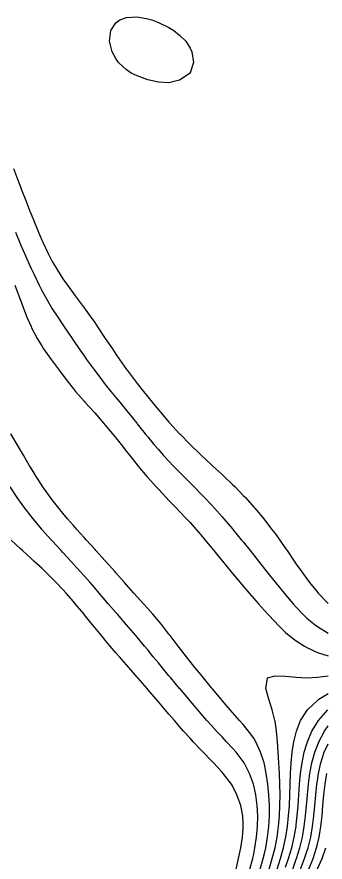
# Model space of a CAD drawing. Header units: inches. Extents: x -3765 to -2207, y 6717241 to 6718976.
# Drawn here: x -2781.8 to -2672.9, y 6718508.3 to 6718806.8 of the extents above; entities that cross this region are included whole.
import ezdxf

# ---------------------------------------------------------------- set-up
doc = ezdxf.new("R2010")
doc.units = ezdxf.units.IN
doc.header["$MEASUREMENT"] = 0

msp = doc.modelspace()

# ---------------------------------------------------------------- linework, layer by layer
for points in [[(-2720.6, 6718786.98), (-2724.34, 6718784.45), (-2728.09, 6718783.56), (-2731.84, 6718783.73), (-2735.59, 6718784.56), (-2739.34, 6718785.93), (-2741.47, 6718786.98), (-2743.08, 6718788.15), (-2745.94, 6718790.73), (-2746.83, 6718792.13), (-2748.17, 6718794.48), (-2749.12, 6718798.22), (-2748.68, 6718801.97), (-2746.83, 6718804.71), (-2745.46, 6718805.72), (-2743.08, 6718806.6), (-2739.34, 6718806.79), (-2735.59, 6718806.17), (-2734.18, 6718805.72), (-2731.84, 6718804.86), (-2728.09, 6718803.03), (-2726.37, 6718801.97), (-2724.34, 6718800.36), (-2722.18, 6718798.22), (-2720.6, 6718795.7), (-2719.97, 6718794.48), (-2719.41, 6718790.73), (-2720.6, 6718786.99), (-2720.6, 6718786.98)], [(-2782.97, 6718753.25), (-2781.56, 6718749.5), (-2780.56, 6718746.73), (-2780.17, 6718745.75), (-2778.66, 6718742), (-2777.26, 6718738.25), (-2776.82, 6718737.09), (-2775.74, 6718734.51), (-2774.21, 6718730.76), (-2773.07, 6718728.01), (-2772.6, 6718727.01), (-2770.74, 6718723.26), (-2769.32, 6718720.46), (-2768.76, 6718719.51), (-2766.51, 6718715.77), (-2765.57, 6718714.27), (-2763.93, 6718712.02), (-2761.82, 6718709.09), (-2761.19, 6718708.27), (-2758.38, 6718704.52), (-2758.08, 6718704.1), (-2755.65, 6718700.77), (-2754.33, 6718698.82), (-2753.07, 6718697.03), (-2750.63, 6718693.28), (-2750.58, 6718693.2), (-2748.1, 6718689.53), (-2746.83, 6718687.64), (-2745.54, 6718685.78), (-2743.08, 6718682.29), (-2742.9, 6718682.03), (-2740.04, 6718678.29), (-2739.34, 6718677.39), (-2737.06, 6718674.54), (-2735.59, 6718672.68), (-2734.04, 6718670.79), (-2731.84, 6718668.04), (-2730.99, 6718667.04), (-2728.09, 6718663.66), (-2727.75, 6718663.29), (-2724.34, 6718659.62), (-2724.27, 6718659.54), (-2720.62, 6718655.8), (-2720.6, 6718655.77), (-2716.85, 6718652.13), (-2716.76, 6718652.05), (-2713.1, 6718648.66), (-2712.69, 6718648.3), (-2709.35, 6718645.2), (-2708.63, 6718644.55), (-2705.6, 6718641.62), (-2704.74, 6718640.8), (-2701.86, 6718637.83), (-2701.1, 6718637.06), (-2698.11, 6718633.72), (-2697.74, 6718633.31), (-2694.62, 6718629.56), (-2694.36, 6718629.23), (-2691.69, 6718625.81), (-2690.61, 6718624.33), (-2688.95, 6718622.06), (-2686.86, 6718619.03), (-2686.37, 6718618.32), (-2683.8, 6718614.57), (-2683.11, 6718613.59), (-2681.17, 6718610.82), (-2679.37, 6718608.36), (-2678.4, 6718607.07), (-2675.62, 6718603.64), (-2675.35, 6718603.32), (-2671.87, 6718599.7)], [(-2782.29, 6718730.76), (-2780.79, 6718727.01), (-2780.56, 6718726.47), (-2779.17, 6718723.26), (-2777.51, 6718719.51), (-2776.82, 6718717.96), (-2775.77, 6718715.77), (-2773.97, 6718712.02), (-2773.07, 6718710.22), (-2771.98, 6718708.27), (-2769.78, 6718704.52), (-2769.32, 6718703.76), (-2767.36, 6718700.77), (-2765.57, 6718698.06), (-2764.86, 6718697.03), (-2762.32, 6718693.28), (-2761.82, 6718692.55), (-2759.78, 6718689.53), (-2758.08, 6718687.08), (-2757.18, 6718685.78), (-2754.45, 6718682.03), (-2754.33, 6718681.87), (-2751.59, 6718678.29), (-2750.58, 6718677.04), (-2748.58, 6718674.54), (-2746.83, 6718672.42), (-2745.5, 6718670.79), (-2743.08, 6718667.83), (-2742.45, 6718667.04), (-2739.45, 6718663.29), (-2739.34, 6718663.15), (-2736.46, 6718659.54), (-2735.59, 6718658.45), (-2733.38, 6718655.8), (-2731.84, 6718653.99), (-2730.09, 6718652.05), (-2728.09, 6718649.88), (-2726.57, 6718648.3), (-2724.34, 6718646.02), (-2722.87, 6718644.55), (-2720.6, 6718642.26), (-2719.15, 6718640.8), (-2716.85, 6718638.42), (-2715.55, 6718637.06), (-2713.1, 6718634.44), (-2712.05, 6718633.31), (-2709.35, 6718630.31), (-2708.67, 6718629.56), (-2705.6, 6718625.97), (-2705.47, 6718625.81), (-2702.41, 6718622.06), (-2701.86, 6718621.38), (-2699.42, 6718618.32), (-2698.11, 6718616.67), (-2696.46, 6718614.57), (-2694.36, 6718611.94), (-2693.49, 6718610.82), (-2690.61, 6718607.24), (-2690.48, 6718607.07), (-2687.43, 6718603.32), (-2686.86, 6718602.65), (-2684.25, 6718599.58), (-2683.11, 6718598.32), (-2680.76, 6718595.83), (-2679.37, 6718594.52), (-2676.47, 6718592.08), (-2675.62, 6718591.47), (-2671.87, 6718589.14)], [(-2782.52, 6718712.02), (-2781.13, 6718708.27), (-2780.56, 6718706.71), (-2779.73, 6718704.52), (-2778.28, 6718700.77), (-2776.82, 6718697.44), (-2776.62, 6718697.03), (-2774.71, 6718693.28), (-2773.07, 6718690.62), (-2772.37, 6718689.53), (-2769.69, 6718685.78), (-2769.32, 6718685.31), (-2766.94, 6718682.03), (-2765.57, 6718680.3), (-2764.08, 6718678.29), (-2761.82, 6718675.5), (-2761.06, 6718674.54), (-2758.08, 6718671.12), (-2757.79, 6718670.79), (-2754.42, 6718667.04), (-2754.33, 6718666.94), (-2751.17, 6718663.29), (-2750.58, 6718662.62), (-2748.04, 6718659.54), (-2746.83, 6718658.1), (-2745.02, 6718655.8), (-2743.08, 6718653.36), (-2742.06, 6718652.05), (-2739.34, 6718648.65), (-2739.05, 6718648.3), (-2735.89, 6718644.55), (-2735.59, 6718644.2), (-2732.57, 6718640.8), (-2731.84, 6718640), (-2729.1, 6718637.06), (-2728.09, 6718636), (-2725.47, 6718633.31), (-2724.34, 6718632.16), (-2721.85, 6718629.56), (-2720.6, 6718628.21), (-2718.46, 6718625.81), (-2716.85, 6718623.92), (-2715.3, 6718622.06), (-2713.1, 6718619.36), (-2712.26, 6718618.32), (-2709.35, 6718614.76), (-2709.2, 6718614.57), (-2706.12, 6718610.82), (-2705.6, 6718610.21), (-2702.99, 6718607.07), (-2701.86, 6718605.77), (-2699.8, 6718603.32), (-2698.11, 6718601.42), (-2696.51, 6718599.58), (-2694.36, 6718597.2), (-2693.14, 6718595.83), (-2690.61, 6718593.15), (-2689.6, 6718592.08), (-2686.86, 6718589.46), (-2685.57, 6718588.33), (-2683.11, 6718586.46), (-2680.18, 6718584.58), (-2679.37, 6718584.12), (-2675.62, 6718582.34), (-2671.87, 6718581.13)], [(-2695.84, 6718505.87), (-2694.8, 6718509.62), (-2694.36, 6718511.42), (-2693.92, 6718513.37), (-2693.26, 6718517.12), (-2692.81, 6718520.87), (-2692.58, 6718524.61), (-2692.56, 6718528.36), (-2692.75, 6718532.11), (-2693.13, 6718535.86), (-2693.7, 6718539.61), (-2694.36, 6718542.9), (-2694.48, 6718543.35), (-2695.71, 6718547.1), (-2697.41, 6718550.85), (-2698.11, 6718552.1), (-2699.93, 6718554.6), (-2701.86, 6718556.96), (-2703.11, 6718558.35), (-2705.6, 6718561.13), (-2706.46, 6718562.09), (-2709.35, 6718565.43), (-2709.7, 6718565.84), (-2712.84, 6718569.59), (-2713.1, 6718569.91), (-2715.88, 6718573.34), (-2716.85, 6718574.53), (-2718.9, 6718577.09), (-2720.6, 6718579.21), (-2721.88, 6718580.84), (-2724.34, 6718583.97), (-2724.82, 6718584.58), (-2727.69, 6718588.33), (-2728.09, 6718588.84), (-2730.65, 6718592.08), (-2731.84, 6718593.51), (-2733.78, 6718595.83), (-2735.59, 6718597.87), (-2737.09, 6718599.58), (-2739.34, 6718602.04), (-2740.48, 6718603.32), (-2743.08, 6718606.21), (-2743.82, 6718607.07), (-2746.83, 6718610.49), (-2747.12, 6718610.82), (-2750.5, 6718614.57), (-2750.58, 6718614.66), (-2753.88, 6718618.32), (-2754.33, 6718618.81), (-2757.25, 6718622.06), (-2758.08, 6718622.97), (-2760.62, 6718625.81), (-2761.82, 6718627.17), (-2763.89, 6718629.56), (-2765.57, 6718631.54), (-2767.02, 6718633.31), (-2769.32, 6718636.21), (-2769.96, 6718637.06), (-2772.64, 6718640.8), (-2773.07, 6718641.44), (-2775.03, 6718644.55), (-2776.82, 6718647.46), (-2777.32, 6718648.3), (-2779.49, 6718652.05), (-2780.56, 6718653.84), (-2781.7, 6718655.8), (-2783.93, 6718659.54)], [(-2699.46, 6718505.87), (-2698.49, 6718509.62), (-2698.11, 6718511.27), (-2697.69, 6718513.37), (-2697.13, 6718517.12), (-2696.78, 6718520.87), (-2696.68, 6718524.61), (-2696.88, 6718528.36), (-2697.39, 6718532.11), (-2698.11, 6718535.37), (-2698.25, 6718535.86), (-2699.68, 6718539.61), (-2701.54, 6718543.35), (-2701.86, 6718543.89), (-2704.32, 6718547.1), (-2705.6, 6718548.6), (-2707.75, 6718550.85), (-2709.35, 6718552.53), (-2711.3, 6718554.6), (-2713.1, 6718556.58), (-2714.67, 6718558.35), (-2716.85, 6718560.86), (-2717.92, 6718562.09), (-2720.6, 6718565.23), (-2721.12, 6718565.84), (-2724.26, 6718569.59), (-2724.34, 6718569.69), (-2727.41, 6718573.34), (-2728.09, 6718574.16), (-2730.53, 6718577.09), (-2731.84, 6718578.69), (-2733.62, 6718580.84), (-2735.59, 6718583.24), (-2736.71, 6718584.58), (-2739.34, 6718587.73), (-2739.85, 6718588.33), (-2743.06, 6718592.08), (-2743.08, 6718592.11), (-2746.29, 6718595.83), (-2746.83, 6718596.45), (-2749.52, 6718599.58), (-2750.58, 6718600.8), (-2752.72, 6718603.32), (-2754.33, 6718605.19), (-2755.97, 6718607.07), (-2758.08, 6718609.42), (-2759.35, 6718610.82), (-2761.82, 6718613.53), (-2762.78, 6718614.57), (-2765.57, 6718617.64), (-2766.2, 6718618.32), (-2769.32, 6718621.75), (-2769.61, 6718622.06), (-2772.96, 6718625.81), (-2773.07, 6718625.94), (-2776.11, 6718629.56), (-2776.82, 6718630.46), (-2779.03, 6718633.31), (-2780.56, 6718635.46), (-2781.71, 6718637.06), (-2784.17, 6718640.8)], [(-2704.37, 6718505.87), (-2703.52, 6718509.62), (-2702.72, 6718513.37), (-2702.1, 6718517.12), (-2701.86, 6718520.2), (-2701.82, 6718520.87), (-2701.86, 6718522), (-2701.99, 6718524.61), (-2702.75, 6718528.36), (-2704.09, 6718532.11), (-2705.6, 6718535.22), (-2706.03, 6718535.86), (-2708.91, 6718539.61), (-2709.35, 6718540.12), (-2712.41, 6718543.35), (-2713.1, 6718544.07), (-2716.02, 6718547.1), (-2716.85, 6718547.98), (-2719.52, 6718550.85), (-2720.6, 6718552.04), (-2722.9, 6718554.6), (-2724.34, 6718556.26), (-2726.19, 6718558.35), (-2728.09, 6718560.57), (-2729.42, 6718562.09), (-2731.84, 6718564.94), (-2732.62, 6718565.84), (-2735.59, 6718569.33), (-2735.82, 6718569.59), (-2739.06, 6718573.34), (-2739.34, 6718573.66), (-2742.33, 6718577.09), (-2743.08, 6718577.97), (-2745.6, 6718580.84), (-2746.83, 6718582.27), (-2748.84, 6718584.58), (-2750.58, 6718586.66), (-2751.98, 6718588.33), (-2754.33, 6718591.19), (-2755.06, 6718592.08), (-2758.08, 6718595.8), (-2758.1, 6718595.83), (-2761.21, 6718599.58), (-2761.82, 6718600.3), (-2764.45, 6718603.32), (-2765.57, 6718604.57), (-2767.95, 6718607.07), (-2769.32, 6718608.5), (-2771.74, 6718610.82), (-2773.07, 6718612.13), (-2775.79, 6718614.57), (-2776.82, 6718615.55), (-2779.88, 6718618.32), (-2780.56, 6718618.99), (-2783.81, 6718622.06)], [(-2692.72, 6718505.87), (-2691.61, 6718509.62), (-2690.62, 6718513.37), (-2690.61, 6718513.42), (-2689.89, 6718517.12), (-2689.37, 6718520.87), (-2689.05, 6718524.61), (-2688.88, 6718528.36), (-2688.85, 6718532.11), (-2688.93, 6718535.86), (-2689.07, 6718539.61), (-2689.24, 6718543.35), (-2689.46, 6718547.1), (-2689.74, 6718550.85), (-2690.12, 6718554.6), (-2690.61, 6718558.05), (-2690.67, 6718558.35), (-2691.63, 6718562.09), (-2692.83, 6718565.84), (-2693.91, 6718569.59), (-2693.32, 6718573.34), (-2690.61, 6718574.08), (-2686.86, 6718573.94), (-2683.11, 6718573.62), (-2679.37, 6718573.42), (-2675.62, 6718573.59), (-2671.87, 6718574.14)], [(-2689.83, 6718505.87), (-2688.66, 6718509.62), (-2687.61, 6718513.37), (-2686.86, 6718516.74), (-2686.78, 6718517.12), (-2686.2, 6718520.87), (-2685.81, 6718524.61), (-2685.54, 6718528.36), (-2685.37, 6718532.11), (-2685.25, 6718535.86), (-2685.1, 6718539.61), (-2684.87, 6718543.35), (-2684.5, 6718547.1), (-2683.91, 6718550.85), (-2683.11, 6718554.1), (-2682.99, 6718554.6), (-2681.61, 6718558.35), (-2679.37, 6718561.78), (-2679.14, 6718562.09), (-2675.62, 6718565.4), (-2675.09, 6718565.84), (-2671.87, 6718567.91)], [(-2686.86, 6718506.5), (-2685.81, 6718509.62), (-2684.71, 6718513.37), (-2683.84, 6718517.12), (-2683.19, 6718520.87), (-2683.11, 6718521.51), (-2682.75, 6718524.61), (-2682.42, 6718528.36), (-2682.17, 6718532.11), (-2681.91, 6718535.86), (-2681.56, 6718539.61), (-2681.04, 6718543.35), (-2680.27, 6718547.1), (-2679.37, 6718550.09), (-2679.14, 6718550.85), (-2677.61, 6718554.6), (-2675.62, 6718557.8), (-2675.27, 6718558.35), (-2671.98, 6718562.09)], [(-2684.35, 6718505.87), (-2683.11, 6718509.35), (-2683.01, 6718509.62), (-2681.84, 6718513.37), (-2680.93, 6718517.12), (-2680.27, 6718520.87), (-2679.81, 6718524.61), (-2679.45, 6718528.36), (-2679.37, 6718529.36), (-2679.13, 6718532.11), (-2678.78, 6718535.86), (-2678.29, 6718539.61), (-2677.58, 6718543.35), (-2676.55, 6718547.1), (-2675.62, 6718549.52), (-2675.11, 6718550.85), (-2673.18, 6718554.6), (-2671.87, 6718556.47)], [(-2681.58, 6718505.87), (-2680.17, 6718509.62), (-2679.37, 6718512.12), (-2678.95, 6718513.37), (-2678, 6718517.12), (-2677.35, 6718520.87), (-2676.91, 6718524.61), (-2676.57, 6718528.36), (-2676.22, 6718532.11), (-2675.81, 6718535.86), (-2675.62, 6718537.05), (-2675.22, 6718539.61), (-2674.38, 6718543.35), (-2673.19, 6718547.1), (-2671.87, 6718550.09)], [(-2678.71, 6718505.87), (-2677.18, 6718509.62), (-2675.95, 6718513.37), (-2675.62, 6718514.7), (-2674.99, 6718517.12), (-2674.37, 6718520.87), (-2673.98, 6718524.61), (-2673.69, 6718528.36), (-2673.37, 6718532.11), (-2672.94, 6718535.86), (-2672.29, 6718539.61)], [(-2675.62, 6718505.91), (-2673.96, 6718509.62), (-2672.69, 6718513.37)]]:
    msp.add_lwpolyline(points)

doc.saveas('drawing.dxf')
